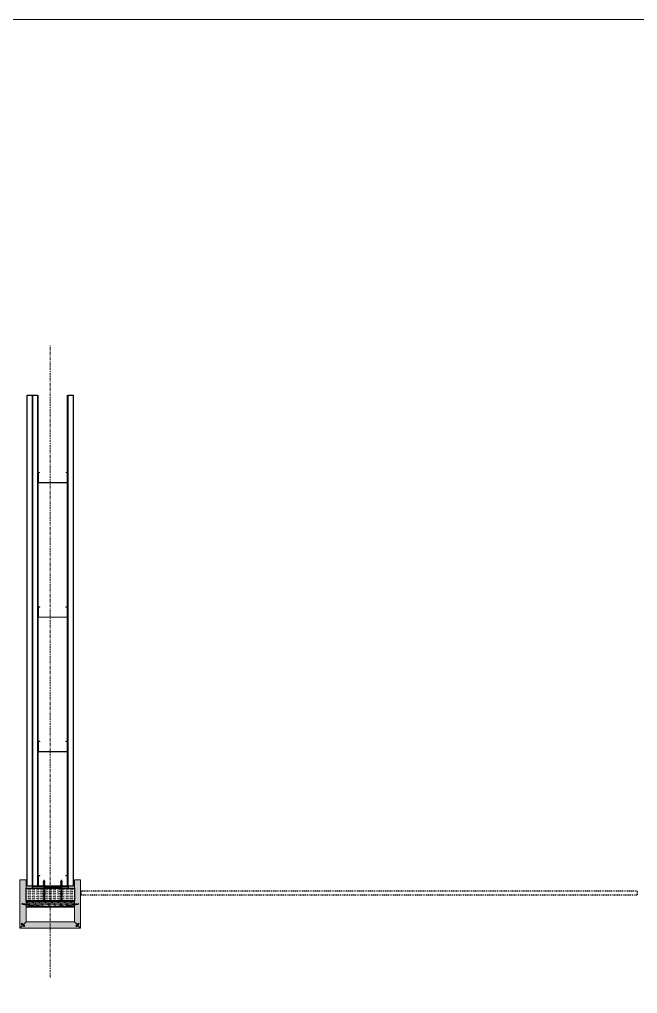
# Model space of a CAD drawing. Header units: inches. Extents: x -395 to 792, y -235 to 476.
# Drawn here: x 107.3 to 180.9, y 193.6 to 309.6 of the extents above; entities that cross this region are included whole.
import ezdxf

# ---------------------------------------------------------------- set-up
doc = ezdxf.new("R2010")
doc.units = ezdxf.units.IN
doc.header["$LTSCALE"] = 0.25
doc.header["$MEASUREMENT"] = 0
doc.set_wipeout_variables(frame=1)
for name, pattern in [('CENTER', [2, 1.25, -0.25, 0.25, -0.25]), ('HIDDEN', [0.375, 0.25, -0.125]), ('PHANTOM2', [1.25, 0.625, -0.125, 0.125, -0.125, 0.125, -0.125])]:
    doc.linetypes.add(name, pattern=pattern)
for name, color, linetype, lineweight in [('IWC_01', 4, 'Continuous', 15), ('IWC_03', 5, 'HIDDEN', 30), ('IWC_06', 1, 'Continuous', 15), ('IWC_07', 3, 'CENTER', 15), ('IWC_08', 42, 'Continuous', 15), ('LYT-IWC_02', 9, 'Continuous', 9)]:
    doc.layers.add(name, color=color, linetype=linetype, lineweight=lineweight)
for name, color, linetype in [('IWC_02', 9, 'Continuous'), ('IWC_02_A', 8, 'Continuous'), ('IWC_11', 150, 'PHANTOM2')]:
    doc.layers.add(name, color=color, linetype=linetype)
doc.layers.add('IWC_12', color=1, linetype='Continuous', lineweight=15, plot=False)
pattern_1 = [(37.5, (-110.93455, -1.42733), (-0.003937085, 0.120426486), [0, -0.095, 0, -0.10625, 0, -0.1015625]), (7.5, (-110.93455, -1.42733), (0.11061104, 0.17638413), [0, -0.05125, 0, -0.085625, 0, -0.0328125]), (327.5, (-111.01142, -1.42733), (0.19463387, 0.00035369), [0, -0.03125, 0, -0.1125, 0, -0.146875]), (317.5, (-111.01142, -1.42733), (0.18788291, 0.05485472), [0, -0.015625, 0, -0.07375, 0, -0.084375])]

# ---------------------------------------------------------------- blocks, each defined once
blk = doc.blocks.new('*U37')
at = {"layer": 'IWC_12'}
for p in [(0, 48), (3.625, 48), (0, 32), (3.625, 32), (0, 16), (3.625, 16), (-0.625, 0), (0, 0), (3.625, 0), (4.25, 0)]:
    blk.add_point(p, dxfattribs=at)
at = {"layer": 'LYT-IWC_02'}
for points in [[(3.5625, 49.2215, 0.4142135624), (3.534, 49.25), (3.359375, 49.25), (3.359375, 49.2215), (3.534, 49.2215), (3.534, 48.0285), (0.091, 48.0285), (0.091, 49.2215), (0.265625, 49.2215), (0.265625, 49.25), (0.091, 49.25, 0.4142135624), (0.0625, 49.2215), (0.0625, 48.0285, 0.4142135624), (0.091, 48), (3.534, 48, 0.4142135624), (3.5625, 48.0285)], [(3.5625, 33.2215, 0.4142135624), (3.534, 33.25), (3.359375, 33.25), (3.359375, 33.2215), (3.534, 33.2215), (3.534, 32.0285), (0.091, 32.0285), (0.091, 33.2215), (0.265625, 33.2215), (0.265625, 33.25), (0.091, 33.25, 0.4142135624), (0.0625, 33.2215), (0.0625, 32.0285, 0.4142135624), (0.091, 32), (3.534, 32, 0.4142135624), (3.5625, 32.0285)], [(3.5625, 17.2215, 0.4142135624), (3.534, 17.25), (3.359375, 17.25), (3.359375, 17.2215), (3.534, 17.2215), (3.534, 16.0285), (0.091, 16.0285), (0.091, 17.2215), (0.265625, 17.2215), (0.265625, 17.25), (0.091, 17.25, 0.4142135624), (0.0625, 17.2215), (0.0625, 16.0285, 0.4142135624), (0.091, 16), (3.534, 16, 0.4142135624), (3.5625, 16.0285)], [(3.5625, 1.2215, 0.4142135624), (3.534, 1.25), (3.359375, 1.25), (3.359375, 1.2215), (3.534, 1.2215), (3.534, 0.0285), (0.091, 0.0285), (0.091, 1.2215), (0.265625, 1.2215), (0.265625, 1.25), (0.091, 1.25, 0.4142135624), (0.0625, 1.2215), (0.0625, 0.0285, 0.4142135624), (0.091, 0), (3.534, 0, 0.4142135624), (3.5625, 0.0285)]]:
    blk.add_lwpolyline(points, format="xyb", close=True, dxfattribs=at)
blk = doc.blocks.new('Wall.B_SP01')
at = {"layer": 'IWC_02'}
for points in [[(-2.125, 63.3125), (-2.125, 4.875), (-2.75, 4.875), (-2.75, 63.3125)], [(-1.5, 63.3125), (-1.5, 4.875), (-2.125, 4.875), (-2.125, 63.3125)], [(2.75, 63.3125), (2.75, 4.875), (2.125, 4.875), (2.125, 63.3125)]]:
    blk.add_lwpolyline(points, close=True, dxfattribs=at)
at = {"layer": 'IWC_02_A'}
for points in [[(-1.4375, 6.0965), (-1.4375, 63.3125)], [(2.0625, 6.0965), (2.0625, 63.3125)]]:
    blk.add_lwpolyline(points, dxfattribs=at)
at = {"layer": 'IWC_07'}
blk.add_lwpolyline([(0, -6), (0, 69.3125)], dxfattribs=at)
at = {"layer": 'IWC_06', "xscale": -1}
blk.add_blockref('*U37', (2.125, 4.875), dxfattribs=at)
blk = doc.blocks.new('*U67')
at = {"color": 0, "linetype": 'ByBlock'}
blk.add_wipeout([(-0.21875, 0.0625), (-0.21875, -0.0625), (0.21875, -0.0625), (0.21875, 0.0625)], dxfattribs=at).dxf.layer = 'IWC_01'
at = {"layer": 'IWC_02_A', "color": 0, "linetype": 'ByBlock'}
for p, q in [((-0.1875, 0.0625), (0.1875, -0.0625)), ((0.1875, 0.0625), (-0.1875, -0.0625))]:
    blk.add_line(p, q, dxfattribs=at)
for points in [[(-0.21875, -0.0625), (0.21875, -0.0625), (0.21875, 0.0625), (-0.21875, 0.0625)], [(-0.1875, -0.0625), (0.1875, -0.0625), (0.1875, 0.0625), (-0.1875, 0.0625)]]:
    blk.add_lwpolyline(points, close=True, dxfattribs=at)
blk = doc.blocks.new('*U60')
at = {"layer": 'IWC_02_A', "lineweight": 15}
for p, q in [((-0.01, 0.12), (-0.09, 0.05)), ((0, 0), (0, 0.12)), ((0, 0), (0, -0.13)), ((-0.01, -0.13), (-0.09, -0.05))]:
    blk.add_line(p, q, dxfattribs=at)
for points in [[(-0.09, 0.05), (-2.39, 0.05), (-2.5, 0), (-2.5, -0.01), (-2.39, -0.05), (-0.09, -0.05)], [(0, 0.12), (-0.01, 0.12)], [(0, -0.13), (-0.01, -0.13)]]:
    blk.add_lwpolyline(points, dxfattribs=at)
at = {"layer": 'IWC_03'}
for points in [[(-0.06, 0.08), (-2.31, 0.08), (-2.31, 0.08), (-2.39, 0.05)], [(-0.06, -0.08), (-2.31, -0.08), (-2.31, -0.08), (-2.39, -0.05)]]:
    blk.add_lwpolyline(points, dxfattribs=at)
blk = doc.blocks.new('*U30')
at = {"layer": 'IWC_02'}
blk.add_lwpolyline([(0, 0, 0.0234, 0.00781, 0), (0, -0.0625, 0.00781, 0.005, 0), (0, -1.25, 0, 0, 0)], format="xyseb", dxfattribs=at)
blk = doc.blocks.new('*U32')
at = {"layer": 'IWC_02', "color": 0, "linetype": 'ByBlock'}
for p, q in [((-0.24, 0.44), (-0.32, 0.39)), ((-0.26, 0.32), (-0.32, 0.39)), ((-0.21, 0.31), (-0.24, 0.44)), ((-0.15, 0.3), (-0.18, 0.43)), ((-0.08, 0.29), (-0.11, 0.42)), ((-0.02, 0.27), (-0.05, 0.41)), ((0.04, 0.26), (0.01, 0.4)), ((0.11, 0.25), (0.07, 0.39)), ((0.17, 0.24), (0.14, 0.37)), ((0.23, 0.23), (0.2, 0.36)), ((0.3, 0.22), (0.26, 0.35)), ((0.36, 0.21), (0.33, 0.34)), ((0.42, 0.2), (0.39, 0.33)), ((0.48, 0.19), (0.45, 0.32)), ((0.55, 0.17), (0.51, 0.31)), ((0.61, 0.16), (0.58, 0.3)), ((0.67, 0.15), (0.64, 0.29)), ((0.74, 0.14), (0.7, 0.27)), ((0.8, 0.13), (0.77, 0.26)), ((1.01, 0.07), (0.81, 0.13)), ((1.04, 0.23), (0.83, 0.25)), ((1.01, 0.03), (1.05, 0.28)), ((1.01, 0.03), (1.04, 0.03)), ((1.05, 0.28), (1.08, 0.27)), ((1.11, 0.08), (1.13, 0.2))]:
    blk.add_line(p, q, dxfattribs=at)
blk.add_lwpolyline([(1, 0), (1.05, 0.31), (2.44, 0)], dxfattribs=at)
for centre, start, end in [((1.05, 0.09), 260, 350), ((1.07, 0.21), 350, 80)]:
    blk.add_arc(centre, 0.0625, start, end, dxfattribs=at)
blk = doc.blocks.new('WallPost_SV01')
at = {"layer": 'IWC_08'}
h = blk.add_hatch(dxfattribs=at)
h.set_pattern_fill('LSL', color=256, style=0)
h.set_pattern_definition([(9e-15, (101.8229, -370.25689), (-4e-17, 0.25), [0.25, -0.25]), (45, (102.0729, -370.25689), (-3e-17, 0.25), [0.0625, -0.22855339, 0.0625, -0.35355339])])
h.paths.add_polyline_path([(-2.88, 4.75), (2.88, 4.75), (2.88, 3.25), (-2.88, 3.25)])
h = blk.add_hatch(dxfattribs=at)
h.set_pattern_fill('PLYWOOD', color=256, scale=1.5, style=0)
h.set_pattern_definition([(9e-15, (-110.93455, -1.67733), (0, 0.1875), []), (135, (-110.8408, -1.7711), (-0.375, -0.375), [0.265165, -0.265165]), (135, (-110.7939, -1.7711), (-0.375, -0.375), [0.265165, -0.265165]), (135, (-110.74705, -1.7711), (-0.375, -0.375), [0.265165, -0.265165])])
h.paths.add_polyline_path([(-2.88, 3.25), (2.88, 3.25), (2.88, 2.5), (-2.88, 2.5)])
at = {"layer": 'IWC_01'}
for points in [[(3.62, 5.75), (3.62, 0), (-3.63, 0), (-3.63, 5.75), (-2.88, 5.75), (-2.88, 0.75), (2.88, 0.75), (2.88, 5.75)], [(-3.63, 5.75), (-3.63, 0), (-2.88, 0.75), (-2.88, 5.75)], [(3.62, 5.75), (3.62, 0), (2.88, 0.75), (2.88, 5.75)], [(-2.88, 3.25), (2.88, 3.25), (2.88, 2.5), (-2.88, 2.5)], [(2.88, 0.75), (-2.88, 0.75), (-3.63, 0), (3.62, 0)]]:
    blk.add_lwpolyline(points, close=True, dxfattribs=at)
at = {"layer": 'IWC_02'}
for points in [[(-2.88, 4.75), (2.88, 4.75), (2.88, 3.25), (-2.88, 3.25)], [(2.13, 5), (2.13, 4.75), (-2.12, 4.75), (-2.12, 5)]]:
    blk.add_lwpolyline(points, close=True, dxfattribs=at)
blk.add_lwpolyline([(2.13, 4.75), (-2.12, 5)], dxfattribs=at)
at = {"layer": 'IWC_02', "xscale": -1, "rotation": 90}
for name, p in [('*U60', (-0.72, 3.25)), ('*U30', (-3.63, 4.17))]:
    blk.add_blockref(name, p, dxfattribs=at)
at = {"layer": 'IWC_02', "rotation": 270}
for name, p in [('*U60', (1.34, 3.25)), ('*U30', (3.62, 4.17))]:
    blk.add_blockref(name, p, dxfattribs=at)
at = {"layer": 'IWC_02'}
blk.add_blockref('*U32', (-3.06, 2.5), dxfattribs=at)
at = {"layer": 'IWC_02', "xscale": -1}
blk.add_blockref('*U32', (3.06, 2.5), dxfattribs=at)
at = {"layer": 'IWC_02', "xscale": -1, "rotation": 314.9999999999989}
blk.add_blockref('*U67', (-3.25, 0.38), dxfattribs=at)
at = {"layer": 'IWC_02', "rotation": 45.0000000000011}
blk.add_blockref('*U67', (3.25, 0.38), dxfattribs=at)
at = {"layer": 'IWC_08'}
h = blk.add_hatch(dxfattribs=at)
h.set_pattern_fill('MDF', color=256, scale=0.0625, style=0)
h.set_pattern_definition(pattern_1)
h.paths.add_polyline_path([(-3.63, 5.75), (-3.63, 0), (-2.88, 0.75), (-2.88, 5.75)])
h = blk.add_hatch(dxfattribs=at)
h.set_pattern_fill('MDF', color=256, scale=0.0625, style=0)
h.set_pattern_definition(pattern_1)
h.paths.add_polyline_path([(3.62, 5.75), (3.62, 0), (2.88, 0.75), (2.88, 5.75)])
h = blk.add_hatch(dxfattribs=at)
h.set_pattern_fill('MDF', color=256, scale=0.0625, style=0)
h.set_pattern_definition(pattern_1)
h.paths.add_polyline_path([(2.88, 0.75), (-2.88, 0.75), (-3.63, 0), (3.62, 0)])

msp = doc.modelspace()

# ---------------------------------------------------------------- block references
at = {"layer": 'IWC_02_A'}
msp.add_blockref('Wall.B_SP01', (110.93455, 201.55233), dxfattribs=at)

# ---------------------------------------------------------------- next in the draw order: block references
at = {"layer": 'IWC_01'}
msp.add_blockref('WallPost_SV01', (110.93455, 201.42733), dxfattribs=at)

# ---------------------------------------------------------------- next in the draw order: linework, layer by layer
at = {"layer": 'IWC_06'}
msp.add_lwpolyline([(-156.41011, 309.58113), (317.67132, 309.58113), (317.67132, 120.56031), (-156.41011, 120.56031)], close=True, dxfattribs=at)
at = {"layer": 'IWC_11'}
msp.add_lwpolyline([(180.80955, 205.36483), (114.68455, 205.36483), (114.62205, 205.42733), (114.62205, 205.80233), (114.68455, 205.86483), (180.80955, 205.86483), (180.87205, 205.80233), (180.87205, 205.42733)], close=True, dxfattribs=at)

doc.saveas('drawing.dxf')
